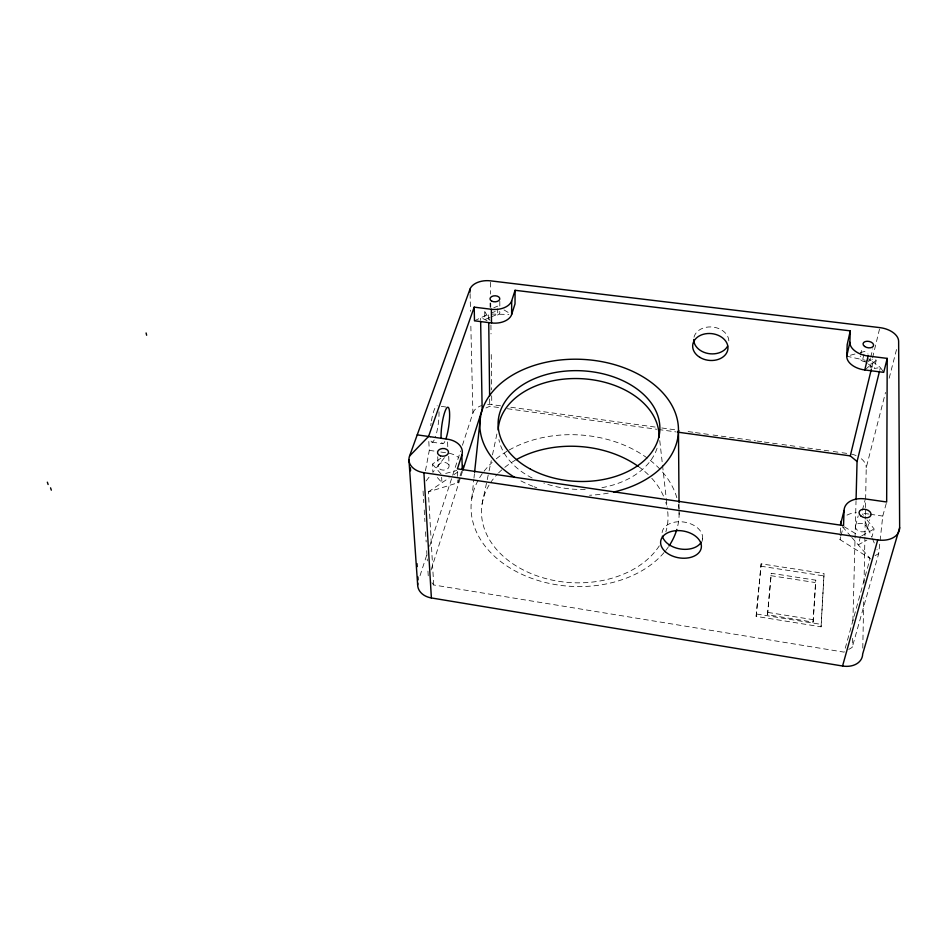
<?xml version="1.0" encoding="UTF-8"?>
<svg xmlns="http://www.w3.org/2000/svg" width="947" height="947" viewBox="0 0 947 947"><rect width="100%" height="100%" fill="white"/><g stroke="black" fill="none" stroke-linecap="round" stroke-linejoin="round"><path stroke-width="0.71" stroke-dasharray="4.74 3.55" d="M862.788 648.068L863.747 597.794M864.031 583.009L864.907 537.162M864.931 535.682L865.298 516.458M865.333 514.979L865.44 509.072M865.475 507.592L866.233 467.664L885.528 392.413M848.761 649.417L852.205 647.369L852.513 635.567M852.904 620.818L856.017 501.318M431.939 582.772L433.702 584.974L844.156 652.152L870.104 558.47L840.025 539.648L840.226 534.155M840.273 532.782L840.569 524.531M821.073 626.819L824.056 573.48L761.163 563.82L756.144 616.379L821.073 626.819L824.056 573.48M813.106 622.096L815.746 580.18L771.26 573.302L767.508 614.781L813.106 622.096L815.746 580.18M767.508 614.781L771.26 573.302M756.144 616.379L761.163 563.82M471.807 498.501L473.82 479.537M473.974 478.081L474.435 473.701M886.274 503.402L882.758 516.079L878.698 553.616L852.205 647.369M702.153 541.282L702.496 538.736M425.463 470.718L429.299 450.37L428.683 439.266M482.082 503.982L488.806 472.21M489.114 470.766L491.256 460.656M492.476 454.88L497.057 433.217M860.456 355.042L862.078 348.082M863.948 354.214L862.658 359.694L867.286 363.21M870.755 357.161L872.767 348.804M870.163 367.744L872.234 359.15M872.589 357.717L879.514 329.059M871.714 367.685L873.098 361.991L868.387 358.854M883.705 372.349L880.426 367.519L874.247 368.49L876.271 360.251L873.927 358.487M879.716 370.36L880.426 367.519L873.098 361.991L866.576 360.558M840.025 539.648L840.723 536.831M841.078 535.422L843.185 526.994M889.162 378.22L897.176 346.981M855.626 525.656L858.183 515.807M862.397 510.208L864.978 500.347M860.468 536.558L858.266 544.856L866.907 540.039M867.073 529.527A6.061 4.143 14.8 0 0 859.888 523.312A6.061 4.143 14.8 0 0 857.082 529.965A6.061 4.143 14.8 0 0 867.073 529.527L869.725 519.666M867.002 519.856L874.128 528.982L871.844 537.292L864.493 519.761M433.702 584.974L428.375 491.884L457.898 482.769L459.65 477.252M460.088 475.879L462.29 468.99M431.086 569.916L460.656 477.146M461.094 475.737L462.444 471.523M420.03 575.705L427.322 553.273M429.607 546.265L460.597 450.914M462.42 445.303L472.896 413.058L470.777 323.093M426.103 480.946L430.329 475.583M444.474 457.614L432.874 472.352L432.436 464.148L440.84 458.194M865.83 369.081L876.271 360.251M428.375 491.884L449.103 477.892M453.897 474.648L458.691 471.417M875.016 555.7L878.698 553.616L876.993 549.532M474.483 320.808L488.64 314.013L488.735 321.341M861.699 535.872L874.128 528.982M485.953 407.979L489.741 406.287L500.004 407.695M490.013 317.434L484.876 319.577L484.757 311.504L487.35 310.438M491.304 316.89L497.731 314.203L497.696 308.829M493.801 307.751L497.672 306.141M491.28 313.007L495.234 311.492M445.682 473.429L456.75 470.47M854.987 354.012L846.748 356.202L865.262 360.262M860.468 352.556L864.587 351.467L868.091 354.107M491.244 314.073L508.859 314.44M487.658 404.44A15.957 10.89 -0.7 0 1 491.777 404.629L500.572 405.837M510.824 407.246L655.916 427.168M661.775 427.973L679.366 430.388M688.149 431.595L694.021 432.4M695.477 432.601L711.599 434.815M713.067 435.016L755.564 440.852M757.032 441.053L762.891 441.858M764.359 442.06L780.482 444.273M781.95 444.474L798.072 446.688M799.528 446.889L831.774 451.317M833.242 451.518L840.569 452.524M842.037 452.725L849.364 453.731M507.332 408.702L656.827 429.275M658.295 429.476L675.886 431.891M441.29 406.358L447.99 407.293M432.069 442.166L442.782 443.705M429.299 450.37L435.064 451.198M440.84 452.039L448.049 453.08M868.695 514.032L861.663 513.014L863.439 515.298M870.104 514.245L882.758 516.079M760.701 566.176L823.476 575.847M770.775 575.658L815.189 582.535M767.993 612.437L813.674 619.752M756.606 614.023L821.665 624.464M487.089 320.702L480.567 317.387L480.626 320.311M504.017 309.941L510.374 313.741M844.298 526.792L857.982 535.055M868.446 364.086L874.247 368.49M432.436 464.148L441.527 474.53M842.439 526.674L850.808 536.298M851.744 537.375L870.104 558.47M437.396 477.548L441.918 482.745L441.657 477.276M484.757 311.504L490.001 320.406M872.424 538.654L874.708 544.087M659.775 440.604L662.367 463.805M662.533 465.261L666.096 497.175M666.262 498.631L667.233 507.332M423.072 491.067L423.783 502.703M424.22 509.983L424.931 521.619M425.558 531.8L426.174 541.98M426.706 550.716L427.334 560.896M427.949 571.077L428.399 578.345M437.715 456.75L438.189 466.48M448.712 456.288L449.115 466.019A5.469 3.871 -2.6 0 1 441.065 469.736A5.469 3.871 -2.6 0 1 440.781 463.036A5.469 3.871 -2.6 0 1 449.115 466.019M447.588 441.965L447.813 447.529M457.496 471.63L457.744 478.59M457.792 479.987L457.898 482.769M470.091 293.594L470.505 311.291M489.658 398.959L489.741 406.287M490.487 282.313L490.617 294.103M490.712 302.945L490.759 307.373M490.937 325.058L491.031 333.9M491.256 354.533L491.623 389.892M491.682 395.787L491.777 404.629M490.084 303.087L490.12 307.171M679.046 504.218L679.082 508.622M679.082 510.09L679.117 514.505M499.803 301.312L499.838 309.503M846.973 515.132A21.201 14.513 14.8 0 1 856.325 512.741M499.614 311.456A4.842 3.042 -0.7 0 1 498.631 314.44A4.842 3.042 -0.7 0 1 494.014 315.422M449.245 453.282A19.129 13.566 -2.6 0 1 458.916 457.875M694.009 337.203A17.614 13.436 6.4 0 1 713.067 327.094A17.614 13.436 6.4 0 1 728.847 341.536M870.115 358.262A5.291 3.232 10.6 0 1 868.695 361.245M864.966 361.742A5.291 3.232 10.6 0 1 860.468 359.54A5.291 3.232 10.6 0 1 860.539 356.285M851.59 454.134A17.448 11.53 12.7 0 1 857.864 456.442M861.368 458.762A17.448 11.53 12.7 0 1 866.233 467.664M472.896 413.058A15.957 10.89 -0.7 0 1 481.668 405.505M444.841 441.491A18.395 3.468 -82 0 1 441.397 441.042M438.982 411.732A18.372 3.61 -82 0 1 435.336 437.206M434.188 439.964A18.372 3.61 -82 0 1 430.352 437.585M430.755 425.7A18.372 3.61 -82 0 1 431.074 423.285M431.441 420.882A18.372 3.61 -82 0 1 437.277 405.801M662.107 532.616A20.432 13.589 9.5 0 1 685.853 522.389A20.432 13.589 9.5 0 1 701.845 541.033M678.383 504.538A104.134 75.819 3.5 0 1 677.188 528.177M668.239 547.129A104.134 75.819 3.5 0 1 665.777 550.456M664.001 552.622A104.134 75.819 3.5 0 1 528.698 577.22A104.134 75.819 3.5 0 1 478.401 479.821M479.667 477.619A104.134 75.819 3.5 0 1 483.266 472.281M484.059 471.251A104.134 75.819 3.5 0 1 492.132 462.432M496.252 458.833A104.134 75.819 3.5 0 1 507.829 450.796M509.072 450.062A104.134 75.819 3.5 0 1 647.949 458.573M650.258 460.349A104.134 75.819 3.5 0 1 660.686 469.984M662.533 472.056A104.134 75.819 3.5 0 1 677.022 498.382M657.088 448.203A80.507 55.388 2.9 0 1 601.381 487.776M585.199 489.433A80.507 55.388 2.9 0 1 543.874 483.1M532.131 478.034A80.507 55.388 2.9 0 1 498.891 439.538M608.211 493.138A99.399 68.006 2.8 0 1 589.531 495.257M536.736 487.717A99.399 68.006 2.8 0 1 534.108 486.77M532.818 486.273A99.399 68.006 2.8 0 1 518.187 479.419M667.718 511.676A93.374 68.196 3.6 0 1 665.871 531.788M659.29 545.839A93.374 68.196 3.6 0 1 536.653 575.729A93.374 68.196 3.6 0 1 489.019 485.136M490.487 482.792A93.374 68.196 3.6 0 1 497.566 473.962M498.572 472.92A93.374 68.196 3.6 0 1 501.768 469.901M504.798 467.345A93.374 68.196 3.6 0 1 515.346 460.183M638.242 466.374A93.374 68.196 3.6 0 1 648.257 474.648M651.773 478.271A93.374 68.196 3.6 0 1 663.954 497.175M665.812 502.372A93.374 68.196 3.6 0 1 666.534 505.011"/><path stroke-width="1.42" d="M511.676 300.85A17.093 10.595 -0.7 0 1 491.363 309.278L474.198 307.148L474.483 320.808L491.505 322.951A16.939 10.63 -0.7 0 0 511.64 314.499L511.676 300.85L515.085 290.291L850.264 330.858L849.873 342.293L846.748 356.202A18.526 11.293 10.6 0 0 864.789 369.969L883.705 372.349L887.221 358.392L868.115 356.025A18.703 11.269 10.4 0 1 849.873 342.293M887.221 358.392L886.664 501.993L865.345 498.939A21.426 14.513 14.5 0 0 844.061 510.469L840.569 524.531A21.201 14.513 14.8 0 1 841.421 520.862M515.085 290.291L515.014 303.916L511.64 314.499M856.064 499.838L857.059 461.485L879.372 371.792M844.061 510.469L843.54 525.585L457.401 468.848L461.852 455.081A19.319 13.554 -2.6 0 0 447.469 439.195L417.225 434.862M846.748 356.202L847.174 344.744L850.264 330.858M474.589 472.245L480.484 416.81M864.789 369.969L868.115 356.025M857.059 461.485L850.288 455.886L871.37 369.105M842.558 666.013L877.727 539.92A22.112 15.01 15.1 0 0 899.65 527.668L898.632 341.311A19.035 11.388 10.5 0 0 879.87 327.626L490.475 280.845A17.318 10.666 -1 0 0 469.984 289.166L409.554 456.052A19.804 13.956 -3.2 0 0 423.913 472.695L431.382 597.948L842.558 666.013A20.053 14.797 18.6 0 0 862.67 653.986L899.65 527.668M462.894 470.114L482.153 409.672L480.65 321.779M474.198 307.148L428.541 436.484L409.554 456.052M677.342 432.092L850.288 455.886M423.913 472.695L877.727 539.92M47.35 482.177L48.119 484.497M50.558 487.847L51.327 490.167M146.098 332.965L146.631 335.25M410.371 467.842L410.572 470.789M416.988 563.631L417.189 566.578M417.899 576.889L418.112 579.836M408.926 459.686L417.663 584.938M461.852 455.081L462.29 468.99A19.129 13.566 -2.6 0 0 462.763 465.451M469.984 289.166L470.055 292.114M488.747 322.809L489.623 396.035M491.363 309.278L491.505 322.951M678.466 430.707L679.035 502.739M727.651 346.069A17.614 13.436 6.4 0 1 707.989 353.48A17.614 13.436 6.4 0 1 693.725 339.511M431.382 597.948A18.04 13.933 -3.5 0 1 417.781 583.115M441.089 438.023A18.395 3.468 -82 0 1 444.723 412.253A18.395 3.468 -82 0 1 449.588 412.963A18.395 3.468 -82 0 1 445.954 438.721M701.301 542.11A20.432 13.589 9.5 0 1 680.538 549.011A20.432 13.589 9.5 0 1 662.379 536.203M676.845 529.409A104.134 75.819 3.5 0 1 669.008 546.005M498.169 430.033A80.507 55.388 2.9 0 1 580.807 378.658A80.507 55.388 2.9 0 1 659.017 437.36M514.825 477.454A99.399 68.006 2.8 0 1 515.44 373.414A99.399 68.006 2.8 0 1 665.043 395.396A99.399 68.006 2.8 0 1 613.763 492.002M516.482 459.544A93.374 68.196 3.6 0 1 638.242 466.374M860.764 515.89A6.12 4.143 14.5 0 0 870.861 515.44A6.12 4.143 14.5 0 0 863.569 509.237A6.12 4.143 14.5 0 0 860.764 515.89M440.402 455.838A5.516 3.871 -2.6 0 0 448.535 452.121A5.516 3.871 -2.6 0 0 440.118 449.138A5.516 3.871 -2.6 0 0 440.402 455.838M491.659 301.087A4.889 3.03 -0.7 0 0 499.696 299.37A4.889 3.03 -0.7 0 0 493.375 295.938A4.889 3.03 -0.7 0 0 491.659 301.087M864.564 346.413A5.339 3.22 10.4 0 0 873.43 346.022A5.339 3.22 10.4 0 0 867.014 341.263A5.339 3.22 10.4 0 0 864.564 346.413M699.857 357.362A17.709 13.447 6.5 0 0 727.864 349.313A17.709 13.447 6.5 0 0 703.207 334.315A17.709 13.447 6.5 0 0 699.857 357.362M665.244 551.628A20.562 13.578 9.6 0 0 700.093 551.036A20.562 13.578 9.6 0 0 677.661 530.604A20.562 13.578 9.6 0 0 665.244 551.628M530.415 469.108A80.957 55.364 2.8 0 0 659.29 434.851A80.957 55.364 2.8 0 0 547.236 374.302A80.957 55.364 2.8 0 0 530.415 469.108"/></g></svg>
